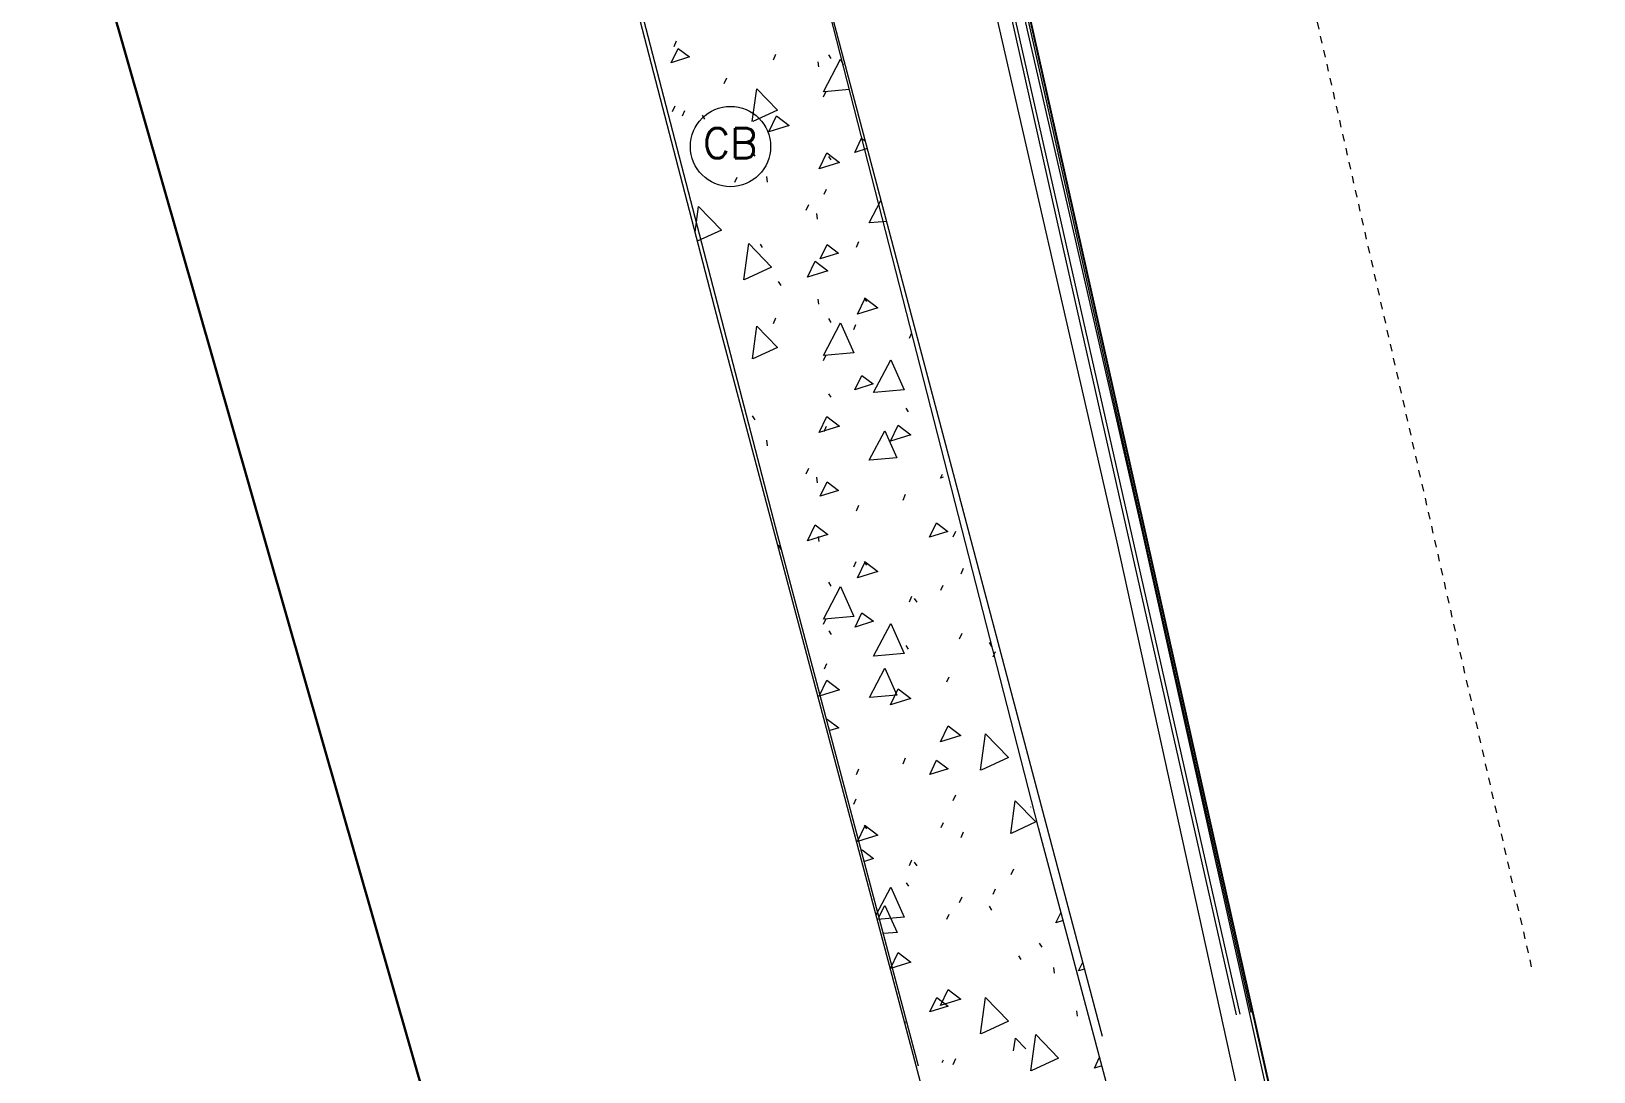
# Model space of a CAD drawing. Header units: metres. Extents: x -703672 to 3951284, y -4124475 to 4104628.
# Drawn here: x 327605.41 to 327627.19, y 4104247.85 to 4104262.35 of the extents above; entities that cross this region are included whole.
import ezdxf

# ---------------------------------------------------------------- set-up
doc = ezdxf.new("R2010")
doc.units = ezdxf.units.M
doc.header["$MEASUREMENT"] = 0
doc.linetypes.add('DGN Style 4', pattern=[0.014126028800000004, 0.007063014400000002, -0.003531507200000001, 0, -0.003531507200000001])
for name, color, linetype, lineweight in [('C-ANNO-TEXT', 7, 'Continuous', 25), ('V-ANNO-PATT', 9, 'Continuous', 0), ('V-ROAD-ASPH', 9, 'Continuous', 0), ('V-SITE-FENC', 251, 'FENCE', 0), ('V-SITE-STRC', 253, 'Continuous', 0), ('V-SITE-WALK', 7, 'Continuous', 0), ('V-TOPO-BKLN', 7, 'DGN Style 4', 0)]:
    doc.layers.add(name, color=color, linetype=linetype, lineweight=lineweight)
doc.layers.add('ra', color=7, linetype='Continuous')
doc.styles.add('Style-WORKING', font='WORKING.shx')
doc.linetypes.add('FENCE', pattern='A,0.1,-0.01302,[7,dgnlstyle-tsaec.shx,S=0.0001240079365079365,R=0,X=0,Y=0],-0.01302', length=0.12604)

msp = doc.modelspace()

# ---------------------------------------------------------------- linework, layer by layer
at = {"layer": 'C-ANNO-TEXT', "color": 4, "lineweight": 30, "ltscale": 0.6, "elevation": 5.983413176301609}
msp.add_lwpolyline([(327665.5729307538, 4104001.849001709), (327641.232378814, 4104115.978905268), (327619.8861136422, 4104216.068960391), (327591.7260042686, 4104314.452543943), (327580.4504597362, 4104313.59571581), (327573.2267021704, 4104352.255640398), (327528.9121857327, 4104334.941619649), (327474.4079680003, 4104310.967645216), (327379.6999764125, 4104258.140628737), (327339.8195604153, 4104230.764450457), (327333.9914384905, 4104229.543941272), (327219.5630500407, 4104141.476783445), (327182.0491303254, 4104108.423911608), (327140.7227356881, 4104065.652639747), (327137.3190008439, 4104059.241637646), (327124.9503086815, 4104044.794111523), (327127.0686271138, 4104015.680140578)], dxfattribs=at)
at = {"layer": 'C-ANNO-TEXT', "color": 251, "lineweight": 30, "ltscale": 0.6, "elevation": 5.983413176301609}
msp.add_lwpolyline([(327344.4810744388, 4103975.106158198), (327519.4609574685, 4103989.493506075), (327567.1423479246, 4103995.960552649), (327618.4078448146, 4104000.15195829), (327665.5729307538, 4104001.849001709), (327641.232378814, 4104115.978905268), (327619.7443724439, 4104216.564164684), (327591.7260042686, 4104314.452543943), (327580.4504597362, 4104313.59571581), (327573.2267021704, 4104352.255640398), (327529.2050396148, 4104335.056039902), (327475.0566468335, 4104311.252970103), (327380.3080882658, 4104258.479826458), (327339.8195604153, 4104230.764450457), (327333.9914384905, 4104229.543941272), (327219.5630500407, 4104141.476783445), (327181.6303627212, 4104107.99050281), (327140.7227356881, 4104065.652639747), (327137.3190008439, 4104059.241637646), (327124.9503086815, 4104044.794111523), (327127.0686271138, 4104015.680140578), (327148.2210934783, 4104005.32173222), (327237.5672886667, 4103964.986671002)], dxfattribs=at)
at = {"layer": 'ra'}
msp.add_line((327624.6202810477, 4104238.965655241, 9.1), (327615.4579388199, 4104279.803079179, 10.39), dxfattribs=at)
at = {"layer": 'V-ANNO-PATT'}
for p, q in [((327614.3702627712, 4104262.140278153, 8.698479750584134), (327614.4058627871, 4104262.220178125, 8.698422580738196)), ((327615.7555626857, 4104261.954778217, 8.698990266055517), (327615.7911627016, 4104262.034778189, 8.698933013191123)), ((327616.521899197, 4104262.024650431, 8.633498200341428), (327616.5574977057, 4104261.971350433, 8.633824325677011)), ((327616.3746771834, 4104261.927662794, 8.727437970291831), (327616.3827212338, 4104261.855759274, 8.72681732658532)), ((327615.0693662341, 4104261.624850444, 8.619542490315297), (327615.1049644228, 4104261.704750441, 8.619902176508958)), ((327616.454603665, 4104261.43935045, 8.632708818067549), (327616.4902018534, 4104261.519350447, 8.633068529457056)), ((327614.3500998904, 4104261.235150456, 8.612583579976175), (327614.385698079, 4104261.315050454, 8.612943266169836)), ((327614.4899091589, 4104261.175870541, 8.63636697583729), (327614.5218781512, 4104261.247864054, 8.638707769227636)), ((327614.7610625536, 4104261.182278483, 8.699375642370292), (327614.796562541, 4104261.128978502, 8.69942902736907)), ((327615.4601507597, 4104260.666850475, 8.623028585628525), (327615.4956492729, 4104260.613550476, 8.623353757158725)), ((327616.5229910649, 4104260.608741648, 8.716086301025427), (327616.5550291789, 4104260.56077597, 8.716818097961202)), ((327615.2170630712, 4104260.24895407, 8.655149595762474), (327615.2490321154, 4104260.32085759, 8.65748918210371)), ((327615.6587623418, 4104260.330378777, 8.700313905689413), (327615.6676623244, 4104260.250478805, 8.700382527908609)), ((327616.462780382, 4104260.082019113, 8.706421783313907), (327616.4947493743, 4104260.154012626, 8.708762576704245)), ((327616.2124622228, 4104259.85907894, 8.700847670067986), (327616.2479622387, 4104259.939078912, 8.700790391467919)), ((327616.3578119723, 4104259.814950502, 8.631376253237086), (327616.3667117595, 4104259.735050504, 8.631441010440895)), ((327615.5689557303, 4104259.386831759, 8.658681858199913), (327615.6009039272, 4104259.338866082, 8.659409792343247)), ((327616.9114879181, 4104259.343650517, 8.636538725677084), (327616.9469861109, 4104259.423650514, 8.636897483261208)), ((327615.8228620233, 4104258.864779282, 8.701572856382391), (327615.8584620107, 4104258.8114793, 8.701626267116836)), ((327616.3765829818, 4104258.620190845, 8.683075294601963), (327616.3846270322, 4104258.548287326, 8.682454650895451)), ((327617.0190619354, 4104258.63877936, 8.702068328175137), (327617.0545619228, 4104258.585479378, 8.702121713173916)), ((327615.7555619004, 4104258.279479484, 8.702041443286113), (327615.7911619163, 4104258.359479456, 8.701984190421712)), ((327616.5219080299, 4104258.349350548, 8.632572177655831), (327616.5575065386, 4104258.296050549, 8.632898302991407)), ((327616.8746981676, 4104258.196059065, 8.698774753905496), (327616.9065772427, 4104258.268052578, 8.701111684503402)), ((327617.650961794, 4104258.075279553, 8.702698760862184), (327617.683924244, 4104258.149259826, 8.702645826667116)), ((327616.4546124979, 4104257.764050567, 8.631782795381952), (327616.4902106862, 4104257.844050564, 8.632142506771451)), ((327616.5248968634, 4104257.301269699, 8.67172362533556), (327616.5569349773, 4104257.253304021, 8.672455422271334)), ((327615.4601595925, 4104256.991550592, 8.622102562942928), (327615.4956581058, 4104256.938250593, 8.62242773447312)), ((327617.6006020026, 4104257.097888027, 8.715202417500727), (327617.6325501994, 4104257.049922349, 8.715930351644062)), ((327616.4646861805, 4104256.774547164, 8.662059107624046), (327616.4966551728, 4104256.846540676, 8.664399901014384)), ((327615.6587615566, 4104256.655080043, 8.703365082920008), (327615.6676615392, 4104256.575180071, 8.703433705139204)), ((327616.2124614376, 4104256.183780206, 8.703898847298575), (327616.2479614535, 4104256.263780179, 8.703841568698508)), ((327616.3578208051, 4104256.139650618, 8.630450230551489), (327616.3667205923, 4104256.059750621, 8.630514987755298)), ((327617.5621613151, 4104255.819680331, 8.704548471829753), (327617.597761331, 4104255.899680303, 8.704491218965359)), ((327616.9114967509, 4104255.668350634, 8.635612702991487), (327616.9469949438, 4104255.748350631, 8.635971460575604)), ((327616.3784887803, 4104255.312718896, 8.638712618912095), (327616.3865328308, 4104255.240815376, 8.638091975205583)), ((327618.2611362304, 4104255.304250645, 8.648394476256584), (327618.2967344188, 4104255.384250642, 8.648754187646091)), ((327615.822861238, 4104255.189480548, 8.70462403361298), (327615.8584612255, 4104255.136180567, 8.704677444347432)), ((327616.8766039661, 4104254.888587117, 8.654412078215628), (327616.9084830412, 4104254.960580628, 8.656749008813534)), ((327617.0190611501, 4104254.963480626, 8.705119505405733), (327617.0545611376, 4104254.910180645, 8.705172890404512)), ((327618.3702610682, 4104254.789680686, 8.705611531854473), (327618.4058610841, 4104254.869580658, 8.705554362008534)), ((327616.5219168628, 4104254.674050665, 8.631646154970227), (327616.5575153715, 4104254.620750667, 8.63197228030581)), ((327618.0904034129, 4104254.560926643, 8.702153321960978), (327618.1223724051, 4104254.632920156, 8.704494115351316)), ((327617.6509610088, 4104254.39998082, 8.705749938092772), (327617.6865610247, 4104254.479880793, 8.705692768246834)), ((327617.7180629928, 4104254.448050672, 8.642998632419584), (327617.753561506, 4104254.394750674, 8.643323803949777)), ((327616.4546213308, 4104254.088750683, 8.630856772696347), (327616.4902195191, 4104254.168750681, 8.631216484085854)), ((327616.5268026619, 4104253.99379775, 8.627360949645691), (327616.5588407758, 4104253.945832072, 8.628092746581473)), ((327618.3499356031, 4104253.88455069, 8.648883750108752), (327618.3855337917, 4104253.964450688, 8.64924343630242)), ((327617.602507801, 4104253.790416078, 8.670839741810859), (327617.6344559979, 4104253.7424504, 8.6715676759542)), ((327618.7610608506, 4104253.831681016, 8.70650742364063), (327618.7965608381, 4104253.778381034, 8.70656080863941)), ((327618.8175573252, 4104253.634010172, 8.720935941886154), (327618.8495263693, 4104253.705913692, 8.72327552822739)), ((327616.466591979, 4104253.467075216, 8.617696431934178), (327616.4985609712, 4104253.539068727, 8.620037225324516)), ((327618.1709859423, 4104253.283311775, 8.688447005527436), (327618.2029549865, 4104253.355215296, 8.690786591868672)), ((327617.5621605298, 4104252.144381598, 8.707599649060342), (327617.5977605458, 4104252.22438157, 8.707542396195947)), ((327616.9115055838, 4104251.99305075, 8.63468668030589), (327616.9470037767, 4104252.073050747, 8.635045437890007)), ((327616.8785097645, 4104251.581115168, 8.610049402525767), (327616.9103888398, 4104251.65310868, 8.612386333123666)), ((327618.2611450633, 4104251.628950762, 8.64746845357098), (327618.2967432516, 4104251.708950759, 8.647828164960487)), ((327617.0190603649, 4104251.288181893, 8.708170682636322), (327617.0545603523, 4104251.234881911, 8.7082240676351)), ((327618.0923092113, 4104251.253454694, 8.65779064627111), (327618.1242782036, 4104251.325448207, 8.660131439661448)), ((327618.370260283, 4104251.114381952, 8.708662709085068), (327618.4058602989, 4104251.194281925, 8.708605539239123)), ((327617.6509602236, 4104250.724682087, 8.708801115323368), (327617.6865602395, 4104250.804582059, 8.708743945477423)), ((327617.7180718257, 4104250.772750788, 8.642072609733987), (327617.7535703389, 4104250.719450791, 8.64239778126418)), ((327619.0692107796, 4104250.598950794, 8.654916637762277), (327619.1048089683, 4104250.678850791, 8.655276323955945)), ((327617.6044135995, 4104250.482944129, 8.626477066120998), (327617.6363617964, 4104250.434978451, 8.627205000264333)), ((327618.3499444359, 4104250.209250807, 8.647957727423154), (327618.3855426245, 4104250.289150804, 8.648317413616823)), ((327618.8194631236, 4104250.326538223, 8.676573266196286), (327618.8514321679, 4104250.398441743, 8.678912852537522)), ((327618.1728917408, 4104249.975839826, 8.644084329837575), (327618.2048607849, 4104250.047743346, 8.646423916178804)), ((327618.7610600654, 4104250.156382283, 8.709558600871226), (327618.7965600528, 4104250.103082301, 8.709611985870005)), ((327619.4599953052, 4104249.640950825, 8.658402733075512), (327619.4954938184, 4104249.587650827, 8.658727904605705)), ((327619.1713557828, 4104249.464415912, 8.680105528633732), (327619.2033039797, 4104249.416450236, 8.680833462777066)), ((327619.6587598536, 4104249.304482576, 8.710496864190347), (327619.6676598363, 4104249.224582604, 8.710565486409543)), ((327619.9789830343, 4104248.697774998, 8.704498965035782), (327619.9870270847, 4104248.625871478, 8.70387832132927)), ((327617.5857524064, 4104248.52210004, 8.710612883963215), (327617.5977597605, 4104248.549082837, 8.710593573426543)), ((327618.1095295445, 4104247.980470762, 8.614549312203842), (327618.126184002, 4104248.017976257, 8.61576876397158)), ((327618.2611538961, 4104247.953650878, 8.646542430885383), (327618.2967520845, 4104248.033650876, 8.64690214227489))]:
    msp.add_line(p, q, dxfattribs=at)
at = {"layer": 'V-ANNO-PATT', "extrusion": (-0.04291604862376248, -0.01342402669709571, 0.9989884925652341), "elevation": -69147.00334430387, "flags": 128}
msp.add_lwpolyline([(-3819300.20273347, 1536379.403815793), (-3819300.364851533, 1536379.554895231), (-3819300.202754223, 1536379.671704915), (-3819300.20273347, 1536379.403815793)], dxfattribs=at)
at = {"layer": 'V-ANNO-PATT', "extrusion": (-0.0002573566151595195, 0.0008301845664606284, 0.999999622280508), "elevation": 3331.679836624142, "flags": 128}
msp.add_lwpolyline([(327616.4435520284, 4104260.159310654), (327616.6833520282, 4104260.612110656), (327616.7187752795, 4104260.532849944)], dxfattribs=at)
at = {"layer": 'V-ANNO-PATT', "extrusion": (-0.04291604861744364, -0.01342402672548412, 0.9989884925651241), "elevation": -69147.00345874719, "flags": 128}
msp.add_lwpolyline([(-3819299.079893201, 1536380.240210101), (-3819299.496956639, 1536380.436915823), (-3819299.129487443, 1536380.621936209), (-3819299.080242319, 1536380.248145402)], dxfattribs=at)
at = {"layer": 'V-ANNO-PATT', "extrusion": (-0.0001854080895225976, -1.576901071901115e-05, 0.9999999826875893), "elevation": -116.763345700916, "flags": 128}
msp.add_lwpolyline([(327616.8113114515, 4104261.539677933), (327616.4570444346, 4104261.509547423)], dxfattribs=at)
at = {"layer": 'V-ANNO-PATT', "extrusion": (-0.0002573566136156195, 0.0008301845641551851, 0.9999996222805101), "flags": 128}
for points, elevation in [([(327615.6848520282, 4104259.599810655), (327615.7913520282, 4104259.821810656), (327615.9689520282, 4104259.688610656), (327615.6848520282, 4104259.599810655)], 3331.679827667807), ([(327617.3777520284, 4104255.289710654), (327617.4842520284, 4104255.511710654), (327617.6618520283, 4104255.378510657), (327617.3777520284, 4104255.289710654)], 3331.679827667809), ([(327617.3777520285, 4104251.614410656), (327617.4842520284, 4104251.836410657), (327617.6618520283, 4104251.703210656), (327617.3777520285, 4104251.614410656)], 3331.679827667811), ([(327617.3777520282, 4104247.939110654), (327617.4842520284, 4104248.161110656), (327617.6618520283, 4104248.027910655), (327617.3777520282, 4104247.939110654)], 3331.679827667816)]:
    msp.add_lwpolyline(points, dxfattribs=dict(at, elevation=elevation))
at = {"layer": 'V-ANNO-PATT', "extrusion": (-0.04291604878713311, -0.01342402666341334, 0.9989884925586683), "elevation": -69147.00325958559, "flags": 128}
msp.add_lwpolyline([(-3819298.248157377, 1536381.466773682), (-3819298.410248596, 1536381.617939022), (-3819298.359464498, 1536381.654534784)], dxfattribs=at)
at = {"layer": 'V-ANNO-PATT', "extrusion": (-0.009538053573675986, -0.0002519698541415037, 0.9999544799865734), "flags": 128}
for points, elevation in [([(327601.5721370102, 4104259.520476904), (327601.6786370103, 4104259.742476905), (327601.8562370104, 4104259.609276903), (327601.5721370102, 4104259.520476904)], -4150.341136002229), ([(327601.5721370103, 4104255.845176904), (327601.6786370102, 4104256.067176905), (327601.8562370103, 4104255.933976903), (327601.5721370103, 4104255.845176904)], -4150.341136002234)]:
    msp.add_lwpolyline(points, dxfattribs=dict(at, elevation=elevation))
at = {"layer": 'V-ANNO-PATT', "extrusion": (-0.04291635404066178, -0.01342305046244148, 0.9989884925624216), "elevation": -69143.09668254766, "flags": 128}
msp.add_lwpolyline([(-3819333.229226896, 1536294.862954105), (-3819333.229226896, 1536294.68012744)], dxfattribs=at)
at = {"layer": 'V-ANNO-PATT', "extrusion": (-0.01492557439967887, -0.02823727047807808, 0.9994898117463669), "elevation": -120774.2404913422, "flags": 128}
msp.add_lwpolyline([(-1628322.753594719, 3779716.800509014), (-1628322.75359472, 3779717.155126696)], dxfattribs=at)
at = {"layer": 'V-ANNO-PATT', "extrusion": (-0.0002573566140625493, 0.0008301845658399845, 0.9999996222805088), "elevation": 3331.679834436241, "flags": 128}
msp.add_lwpolyline([(327614.6544231593, 4104258.19918308), (327614.7043520284, 4104258.559110654), (327615.0223520287, 4104258.230710655), (327614.6866192964, 4104258.075165973)], dxfattribs=at)
at = {"layer": 'V-ANNO-PATT', "extrusion": (-0.04374387882129397, -0.003723708946944676, 0.9990358387251914), "elevation": -29605.59120766503, "flags": 128}
msp.add_lwpolyline([(-4061681.654888056, 673903.899871695), (-4061681.654888057, 673903.6634781879)], dxfattribs=at)
at = {"layer": 'V-ANNO-PATT', "extrusion": (-0.00953805357314515, -0.0002519698559477754, 0.999954479986578), "flags": 128}
for points, elevation in [([(327600.5212370123, 4104257.9722769), (327600.5916370123, 4104258.479776901), (327600.9096370122, 4104258.1513769), (327600.5295370123, 4104257.9752769)], -4150.34114324173), ([(327604.521237012, 4104246.946376899), (327604.5916370124, 4104247.4538769), (327604.9096370123, 4104247.1254769), (327604.5295370122, 4104246.949376902)], -4150.341143241729)]:
    msp.add_lwpolyline(points, dxfattribs=dict(at, elevation=elevation))
at = {"layer": 'V-ANNO-PATT', "extrusion": (-0.04291604858470649, -0.01342402677542454, 0.9989884925658594), "elevation": -69147.00365299033, "flags": 128}
msp.add_lwpolyline([(-3819296.968576142, 1536380.57686335), (-3819297.130694204, 1536380.727942789), (-3819296.968596896, 1536380.844752472), (-3819296.968576142, 1536380.57686335)], dxfattribs=at)
at = {"layer": 'V-ANNO-PATT', "extrusion": (-0.0002573566136341247, 0.0008301845642226419, 0.9999996222805101), "flags": 128}
for points, elevation in [([(327616.2215520282, 4104257.575110655), (327616.3281520283, 4104257.797110656), (327616.5057520282, 4104257.663910657), (327616.2215520282, 4104257.575110655)], 3331.679827938605), ([(327616.2215520284, 4104253.899810657), (327616.328152028, 4104254.121810656), (327616.5057520282, 4104253.988610657), (327616.2215520284, 4104253.899810657)], 3331.679827938608)]:
    msp.add_lwpolyline(points, dxfattribs=dict(at, elevation=elevation))
at = {"layer": 'V-ANNO-PATT', "extrusion": (-0.009538053572428973, -0.0002519698539328901, 0.9999544799865853), "flags": 128}
for points, elevation in [([(327602.1088370139, 4104257.495776903), (327602.2154370141, 4104257.717776903), (327602.3930370142, 4104257.584576902), (327602.1088370139, 4104257.495776903)], -4150.341134737484), ([(327602.1088370143, 4104253.820476903), (327602.2154370143, 4104254.042476903), (327602.3930370143, 4104253.909276903), (327602.1088370143, 4104253.820476903)], -4150.341134737487), ([(327602.1088370144, 4104250.145176903), (327602.2154370141, 4104250.367176903), (327602.3930370143, 4104250.233976903), (327602.1088370144, 4104250.145176903)], -4150.341134737496)]:
    msp.add_lwpolyline(points, dxfattribs=dict(at, elevation=elevation))
at = {"layer": 'V-ANNO-PATT', "extrusion": (-0.000257356613712648, 0.0008301845656943746, 0.9999996222805089), "flags": 128}
for points, elevation in [([(327616.4435520286, 4104256.48401066), (327616.6833520288, 4104256.936810659), (327616.869852029, 4104256.519510659), (327616.4524520285, 4104256.48401066)], 3331.679833953253), ([(327616.4435520286, 4104252.808710658), (327616.6833520288, 4104253.261510658), (327616.8698520288, 4104252.844210659), (327616.4524520285, 4104252.808710658)], 3331.679833953251)]:
    msp.add_lwpolyline(points, dxfattribs=dict(at, elevation=elevation))
at = {"layer": 'V-ANNO-PATT', "extrusion": (-0.0429160486939589, -0.01342402670959487, 0.9989884925620506), "elevation": -69147.00341860122, "flags": 128}
msp.add_lwpolyline([(-3819295.923975768, 1536379.250410143), (-3819296.341039207, 1536379.447115865), (-3819295.973570008, 1536379.63213625), (-3819295.924324889, 1536379.258345445)], dxfattribs=at)
at = {"layer": 'V-ANNO-PATT', "extrusion": (-0.00953805357382679, -0.0002519698557325262, 0.9999544799865715), "elevation": -4150.341142581608, "flags": 128}
for points in [[(327602.3308370099, 4104256.404676897), (327602.57063701, 4104256.857476897), (327602.7571370102, 4104256.440176894), (327602.33973701, 4104256.404676897)], [(327602.3308370101, 4104252.729376897), (327602.57063701, 4104253.182176897), (327602.75713701, 4104252.764876895), (327602.3397370102, 4104252.729376896)]]:
    msp.add_lwpolyline(points, dxfattribs=at)
at = {"layer": 'V-ANNO-PATT', "extrusion": (-0.04291604865584889, -0.01342402668553453, 0.9989884925640109), "elevation": -69147.00330736587, "flags": 128}
msp.add_lwpolyline([(-3819295.088877488, 1536380.485328507), (-3819295.250968706, 1536380.636493849), (-3819295.088871398, 1536380.753303535), (-3819295.088877488, 1536380.485328507)], dxfattribs=at)
at = {"layer": 'V-ANNO-PATT', "extrusion": (-0.04291604861376355, -0.01342402674423451, 0.9989884925650301), "elevation": -69147.00353449782, "flags": 128}
msp.add_lwpolyline([(-3819294.089644778, 1536380.388969046), (-3819294.414246428, 1536380.716512311), (-3819294.005707762, 1536380.764705721), (-3819294.087255727, 1536380.396614472)], dxfattribs=at)
at = {"layer": 'V-ANNO-PATT', "extrusion": (-0.04291604866881185, -0.0134240266345183, 0.9989884925641396), "elevation": -69147.00310222915, "flags": 128}
msp.add_lwpolyline([(-3819293.816817028, 1536379.57674919), (-3819293.97893509, 1536379.727828627), (-3819293.816837781, 1536379.844638312), (-3819293.816817028, 1536379.57674919)], dxfattribs=at)
at = {"layer": 'V-ANNO-PATT', "extrusion": (-0.001882606340376014, -0.00392450420184347, 0.9999905269851996), "elevation": -16715.29945324679, "flags": 128}
msp.add_lwpolyline([(327617.5210385813, 4104222.132776585), (327617.5463310804, 4104222.185501139)], dxfattribs=at)
at = {"layer": 'V-ANNO-PATT', "extrusion": (-0.008760854395951877, -0.002738471656480368, 0.9999578732142868), "elevation": -14100.95685431359, "flags": 128}
msp.add_lwpolyline([(327605.6242818959, 4104232.911437553), (327605.5879964652, 4104232.900095915)], dxfattribs=at)
at = {"layer": 'V-ANNO-PATT', "extrusion": (-0.04291604856521911, -0.01342402673548347, 0.9989884925672331), "elevation": -69147.0034826773, "flags": 128}
msp.add_lwpolyline([(-3819292.812717589, 1536380.871416404), (-3819292.974835651, 1536381.022495843), (-3819292.812738343, 1536381.139305526), (-3819292.812717589, 1536380.871416404)], dxfattribs=at)
at = {"layer": 'V-ANNO-PATT', "extrusion": (-0.04291604867720987, -0.01342402674514099, 0.9989884925622924), "elevation": -69147.00355900447, "flags": 128}
msp.add_lwpolyline([(-3819291.929932564, 1536379.503041461), (-3819292.092023782, 1536379.654206802), (-3819291.929926473, 1536379.771016486), (-3819291.929932564, 1536379.503041461)], dxfattribs=at)
at = {"layer": 'V-ANNO-PATT', "extrusion": (-0.04291604867072299, -0.01342402668893138, 0.9989884925633263), "elevation": -69147.00332618073, "flags": 128}
msp.add_lwpolyline([(-3819290.934814217, 1536379.396474777), (-3819291.25941587, 1536379.724018042), (-3819290.850877202, 1536379.772211452), (-3819290.932425167, 1536379.404120203)], dxfattribs=at)
at = {"layer": 'V-ANNO-PATT', "extrusion": (-0.009538053574280652, -0.0002519698549477565, 0.9999544799865674), "elevation": -4150.341139509405, "flags": 128}
msp.add_lwpolyline([(327601.5730190664, 4104252.171715556), (327601.6786370085, 4104252.3918769), (327601.8562370084, 4104252.258676899), (327601.5733955055, 4104252.170270262)], dxfattribs=at)
at = {"layer": 'V-ANNO-PATT', "extrusion": (-0.04291604855536089, -0.0134240268093592, 0.998988492566664), "elevation": -69147.0037826523, "flags": 128}
msp.add_lwpolyline([(-3819290.805421132, 1536378.749505898), (-3819290.814852186, 1536378.75829479), (-3819290.652754875, 1536378.875104474), (-3819290.652744634, 1536378.742883336)], dxfattribs=at)
at = {"layer": 'V-ANNO-PATT', "extrusion": (-0.009538053572604316, -0.0002519698575702664, 0.9999544799865828), "flags": 128}
for points, elevation in [([(327603.2650370143, 4104251.535076898), (327603.3715370141, 4104251.757076898), (327603.5491370139, 4104251.623876897), (327603.2650370143, 4104251.535076898)], -4150.341149723656), ([(327603.2650370141, 4104247.859776898), (327603.3715370141, 4104248.081776898), (327603.5491370139, 4104247.948576896), (327603.2650370141, 4104247.859776898)], -4150.34114972365)]:
    msp.add_lwpolyline(points, dxfattribs=dict(at, elevation=elevation))
at = {"layer": 'V-ANNO-PATT', "extrusion": (-0.0002573566138975752, 0.0008301845659997338, 0.9999996222805085), "flags": 128}
for points, elevation in [([(327618.6339520282, 4104250.701010656), (327618.7043520283, 4104251.208510654), (327619.0223520283, 4104250.880110654), (327618.6422520285, 4104250.704010655)], 3331.679835145931), ([(327618.6339520282, 4104247.025710655), (327618.7043520283, 4104247.533210656), (327619.0223520283, 4104247.204810655), (327618.6422520287, 4104247.028710655)], 3331.679835145928)]:
    msp.add_lwpolyline(points, dxfattribs=dict(at, elevation=elevation))
at = {"layer": 'V-ANNO-PATT', "extrusion": (-0.04291604856900661, -0.01342402672337831, 0.9989884925672332), "elevation": -69147.00343423556, "flags": 128}
msp.add_lwpolyline([(-3819289.655934054, 1536379.883769857), (-3819289.818052116, 1536380.034849295), (-3819289.655954808, 1536380.15165898), (-3819289.655934054, 1536379.883769857)], dxfattribs=at)
at = {"layer": 'V-ANNO-PATT', "extrusion": (-0.04291604862003969, -0.01342402671985659, 0.998988492565088), "elevation": -69147.00343650089, "flags": 128}
msp.add_lwpolyline([(-3819288.534720981, 1536380.716124149), (-3819288.951784418, 1536380.912829871), (-3819288.584315222, 1536381.097850257), (-3819288.535070101, 1536380.724059451)], dxfattribs=at)
at = {"layer": 'V-ANNO-PATT', "extrusion": (-0.0002143541539116581, -0.001545334707659968, 0.9999987829957285), "elevation": -6404.011176376674, "flags": 128}
msp.add_lwpolyline([(327619.335825269, 4104246.541405137), (327619.3364963355, 4104246.546243022)], dxfattribs=at)
at = {"layer": 'V-ANNO-PATT', "extrusion": (-0.04291604855569667, -0.0134240266314564, 0.9989884925690401), "elevation": -69147.00305260441, "flags": 128}
msp.add_lwpolyline([(-3819288.928606373, 1536378.653432726), (-3819288.937276646, 1536378.661518571), (-3819288.775179336, 1536378.778328256), (-3819288.775182325, 1536378.646777738)], dxfattribs=at)
at = {"layer": 'V-ANNO-PATT', "extrusion": (-0.00953805357438538, -0.0002519698559821833, 0.9999544799865662), "elevation": -4150.341143789267, "flags": 128}
msp.add_lwpolyline([(327602.3671675811, 4104249.122677746), (327602.5706370081, 4104249.506876898), (327602.7571370081, 4104249.089576896), (327602.3840535661, 4104249.057846036)], dxfattribs=at)
at = {"layer": 'V-ANNO-PATT', "extrusion": (-0.04291604856405352, -0.01342402671207851, 0.9989884925675978), "elevation": -69147.0033862356, "flags": 128}
msp.add_lwpolyline([(-3819287.978058049, 1536378.618626745), (-3819288.100353816, 1536378.742030781), (-3819287.691815149, 1536378.790224191), (-3819287.732194013, 1536378.607962039)], dxfattribs=at)
at = {"layer": 'V-ANNO-PATT', "extrusion": (0.0002756076652182413, 0.0005745056850229953, 0.9999997969917958), "elevation": 2456.919402220513, "flags": 128}
msp.add_lwpolyline([(327619.6786165127, 4104249.19128589), (327619.7493903036, 4104249.338814216)], dxfattribs=at)
at = {"layer": 'V-ANNO-PATT', "extrusion": (1.941114166559839e-06, 6.067260563544286e-07, 0.999999999997932), "elevation": 11.83609284965218, "flags": 128}
msp.add_lwpolyline([(327619.7950475158, 4104249.957234209), (327619.693442461, 4104249.925475936)], dxfattribs=at)
at = {"layer": 'V-ANNO-PATT', "extrusion": (-0.01323801434716247, -0.02765093657546696, 0.9995299798818662), "elevation": -117814.6650361231, "flags": 128}
msp.add_lwpolyline([(-1476787.982045162, 3841537.946217815), (-1476787.982045162, 3841538.079962492)], dxfattribs=at)
at = {"layer": 'V-ANNO-PATT', "extrusion": (-0.04291500726659652, -0.01342735472953367, 0.9989884925745017), "elevation": -69160.32124951867, "flags": 128}
msp.add_lwpolyline([(-3819167.147895012, 1536677.013807223), (-3819167.147895012, 1536676.926958337)], dxfattribs=at)
at = {"layer": 'V-ANNO-PATT', "extrusion": (-0.04291604864768211, -0.01342402672287082, 0.9989884925638601), "elevation": -69147.00345792821, "flags": 128}
msp.add_lwpolyline([(-3819286.499536575, 1536378.895160353), (-3819286.661654638, 1536379.046239791), (-3819286.499557328, 1536379.163049475), (-3819286.499536575, 1536378.895160353)], dxfattribs=at)
at = {"layer": 'V-ANNO-PATT', "extrusion": (-0.0429160486275527, -0.01342402671083276, 0.9989884925648866), "elevation": -69147.00340192637, "flags": 128}
msp.add_lwpolyline([(-3819285.632076045, 1536379.848525054), (-3819285.794938341, 1536379.925338177), (-3819285.607558732, 1536380.019683629)], dxfattribs=at)
at = {"layer": 'V-ANNO-PATT', "extrusion": (0.0002757242841028516, 0.0005742096132851895, 0.9999997971296991), "elevation": 2455.743260834022, "flags": 128}
msp.add_lwpolyline([(327620.2153039924, 4104247.167291107), (327620.2877148545, 4104247.318090321)], dxfattribs=at)
at = {"layer": 'V-ANNO-PATT', "extrusion": (1.858052288947331e-06, 5.805594034005908e-07, 0.9999999999981053), "elevation": 11.70330447906891, "flags": 128}
msp.add_lwpolyline([(327620.3340660657, 4104247.933248402), (327620.2301427824, 4104247.900776959)], dxfattribs=at)
at = {"layer": 'V-ROAD-ASPH'}
for points in [[(327545.6776440458, 4104393.844419059, 11.60103793112685), (327551.6053859835, 4104388.157086761, 11.28265608284813), (327551.866188814, 4104388.277533054, 11.48714848772723), (327561.5617461839, 4104377.128241092, 11.62758134409341), (327571.2140846325, 4104366.371468716, 11.83369146749614), (327580.8081909284, 4104355.33742192, 12.05610804179004), (327593.6512495122, 4104340.267879379, 12.21340995282064), (327604.3665893337, 4104326.679570617, 12.37090437988488), (327605.0587521694, 4104324.918734537, 12.23581228284078), (327608.3723022252, 4104310.45951558, 11.72074086284321), (327612.7307686614, 4104291.280305272, 10.86206358534774), (327616.209735817, 4104275.830899935, 10.16512776060588), (327620.8963275522, 4104255.376996122, 9.420377932514569), (327624.1725616721, 4104240.662983941, 9.035682751651564), (327626.8244489222, 4104229.32452101, 8.753761458153477), (327630.2040918734, 4104216.720243196, 8.705308734624602), (327633.6314691242, 4104202.1561224, 8.600880529120104), (327636.9623954149, 4104187.359370132, 8.568570600500294), (327641.2665934922, 4104168.093043041, 8.56142337851989), (327641.3028336706, 4104168.125253158, 8.546695950080796), (327646.0193981255, 4104147.293678476, 8.526043255158406), (327650.7784838676, 4104125.693840352, 8.506613336364921)], [(327600.5975307471, 4104330.612160045, 12.63934954627506), (327601.3353159004, 4104329.647918909, 12.66211485735322), (327603.078395905, 4104327.874706012, 12.58301045947331), (327603.9640590135, 4104326.957540642, 12.52397327863152), (327604.3239026383, 4104326.452709623, 12.48767486027732), (327604.5765598456, 4104325.942571723, 12.44848863337765), (327604.9202907427, 4104324.814039635, 12.38383479318941), (327607.581798951, 4104313.649240558, 12.02934416393381), (327611.0004941, 4104298.382406069, 11.36683237020863), (327613.8476072126, 4104286.020718605, 10.79939111122555), (327617.5751826003, 4104269.385833757, 10.03851979608038), (327620.6197299864, 4104255.895104747, 9.589146538003057), (327622.2555254507, 4104248.652689993, 9.39513643771808)], [(327603.2289349023, 4104328.079697832, 12.50536383766553), (327604.0542760052, 4104327.156044288, 12.43509817375161), (327604.4021025051, 4104326.654393518, 12.39153045925987), (327604.7038855642, 4104326.085073119, 12.34816185676158), (327605.1189477317, 4104324.834890256, 12.28191658656592), (327607.6894888401, 4104313.689677007, 11.87785109833462), (327611.1563870236, 4104298.444057963, 11.22312491616665), (327613.9591181901, 4104286.065867099, 10.62845537873481), (327617.7509885082, 4104269.42470968, 9.882507597344322), (327620.7801755439, 4104255.949761596, 9.44196200994105), (327622.4085269001, 4104248.677497185, 9.252396873313558)]]:
    msp.add_polyline3d(points, dxfattribs=at)
at = {"layer": 'V-SITE-FENC', "elevation": 12.55653588676545, "flags": 128}
msp.add_lwpolyline([(327601.0578368062, 4104329.615357831), (327604.306360417, 4104326.272152515), (327607.5006950442, 4104313.647751451), (327611.5541066569, 4104295.79735527), (327615.8153518353, 4104277.074475228), (327619.7627538309, 4104259.463202378), (327622.2049507605, 4104248.644489965)], dxfattribs=at)
at = {"layer": 'V-SITE-FENC', "linetype": 'FENCE', "ltscale": 40}
msp.add_polyline3d([(327545.547441175, 4104393.412876639, 11.43834134422751), (327551.607010795, 4104388.130776424, 11.28056574347428), (327561.3283379253, 4104376.91662849, 11.54748295468659), (327570.922151754, 4104366.197910784, 11.69591707369243), (327580.4718022981, 4104355.121179178, 11.91457435128209), (327593.3128761334, 4104339.905838037, 12.05307271873328), (327604.2086418191, 4104326.083364103, 12.32800848056525), (327607.9558939575, 4104310.645477217, 11.86938047110023), (327612.440726769, 4104291.087358113, 10.90475370078332), (327615.8848167598, 4104275.56557191, 10.19509253935128), (327620.5402987953, 4104255.232008491, 9.51841273953113), (327623.7450095405, 4104240.669394692, 9.061680221941344), (327626.5502682782, 4104228.823537336, 8.666269971853971)], dxfattribs=at)
at = {"layer": 'V-SITE-STRC'}
msp.add_circle((327615.1582987185, 4104260.745966899, 8.605008523564223), 0.5590931205450599, dxfattribs=at)
at = {"layer": 'V-SITE-WALK'}
for points in [[(327620.3425621417, 4104248.34252791, 8.695919705764013), (327618.3261149768, 4104255.955321032, 8.709712052235432), (327614.9265421935, 4104268.806784675, 8.649061660645152), (327610.621507439, 4104283.20253448, 8.724979566888194), (327606.9090212492, 4104294.614199091, 8.756680778063824), (327603.1180183944, 4104306.583658235, 8.720346730492416), (327598.0561656079, 4104322.787238271, 8.553093098139492), (327594.0122131148, 4104324.520119613, 8.538393804451665), (327585.5911835539, 4104322.707815772, 8.212742834877233)], [(327617.7798040668, 4104247.927010071, 8.694375986799486), (327615.8164026496, 4104255.319372139, 8.667564338467258), (327612.4866161895, 4104268.154373453, 8.65983433059067), (327609.225991227, 4104279.781047818, 8.701967469825398), (327605.5820929796, 4104291.293355906, 8.674683162645607), (327604.6797557997, 4104293.954077602, 8.668334877323929), (327600.6199227258, 4104305.887676351, 8.672471407611582), (327596.0294623931, 4104319.809260997, 8.608110991344617), (327592.3899916518, 4104321.102153443, 8.398989536603402), (327585.8575806291, 4104320.057746829, 8.128111184771313)]]:
    msp.add_polyline3d(points, dxfattribs=at)
at = {"layer": 'V-SITE-WALK', "linetype": 'Continuous'}
for points in [[(327626.824389921, 4104228.613289775, 8.77364921901409), (327625.2561520116, 4104229.451118715, 8.728060840389034), (327619.4501126573, 4104251.252507569, 8.803298414241524), (327614.7025987633, 4104269.79095037, 8.67621324839287), (327608.5196905264, 4104290.34422361, 8.818929601866579)], [(327605.9866712569, 4104289.608725782, 8.677586881430095), (327612.109864394, 4104269.385375657, 8.669529167874138), (327614.9921963979, 4104258.282844023, 8.672983442350137), (327619.8444792965, 4104240.021477795, 8.701575192963091), (327623.9635655499, 4104223.769259268, 8.716803132381933), (327629.1930278622, 4104221.116788041, 8.720351011116342), (327629.7788174287, 4104218.050995348, 8.702194388928), (327624.8927000593, 4104216.878444667, 7.719996306563232), (327623.967731258, 4104219.73756409, 7.49789684724422)]]:
    msp.add_polyline3d(points, dxfattribs=at)
at = {"layer": 'V-TOPO-BKLN'}
msp.add_polyline3d([(327626.3227681679, 4104249.31214042, 9.296058604537244), (327623.2134787226, 4104263.030116342, 9.70843659290285), (327620.256217576, 4104276.242495365, 10.23313635041701), (327616.4909839869, 4104292.638239921, 11.02647492668207), (327613.685750916, 4104305.313089562, 11.58220167363564), (327610.8898522005, 4104317.307939651, 12.13295350603468), (327608.1665044288, 4104329.46283067, 12.58231968984785)], dxfattribs=at)

# ---------------------------------------------------------------- texts
at = {"layer": 'V-SITE-STRC', "insert": (327615.1528957988, 4104261.004360359, 8.605008523564223), "char_height": 0.4194237603805959, "attachment_point": 2, "line_spacing_factor": 0.6, "style": 'Style-WORKING'}
msp.add_mtext('\\Fsimplex;CB', dxfattribs=at)

doc.saveas('drawing.dxf')
